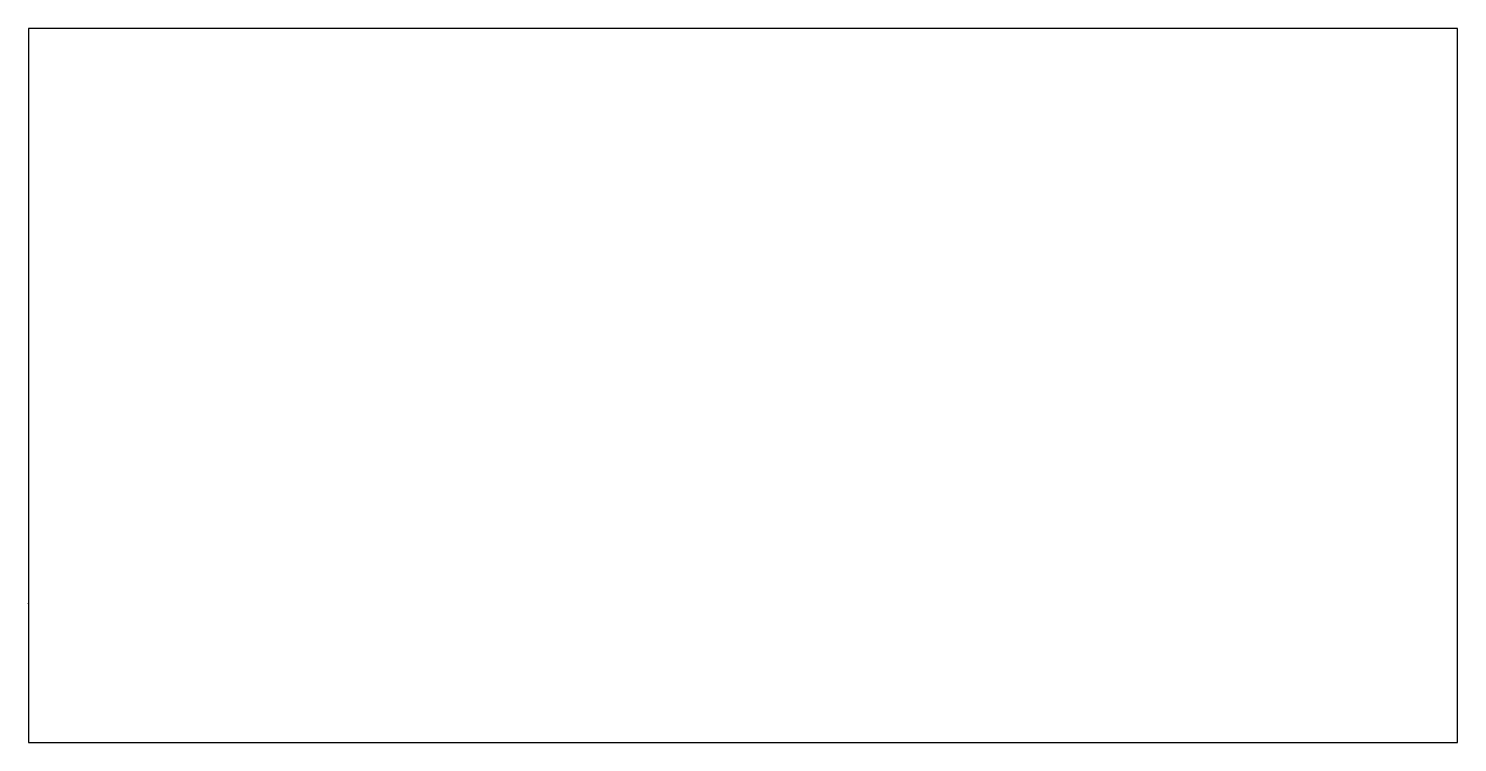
# Model space of a CAD drawing. Extents: x 0 to 100, y 0 to 50.
import ezdxf

# ---------------------------------------------------------------- set-up
doc = ezdxf.new("R2010")
doc.units = 0
doc.layers.get('0').update_dxf_attribs({"color": 250, "linetype": 'CONTINUOUS'})

msp = doc.modelspace()

# ---------------------------------------------------------------- linework, layer by layer
msp.add_lwpolyline([(0, 0), (100, 0), (100, 50), (0, 50)], close=True)
msp.add_point((0, 9.74))

doc.saveas('drawing.dxf')
